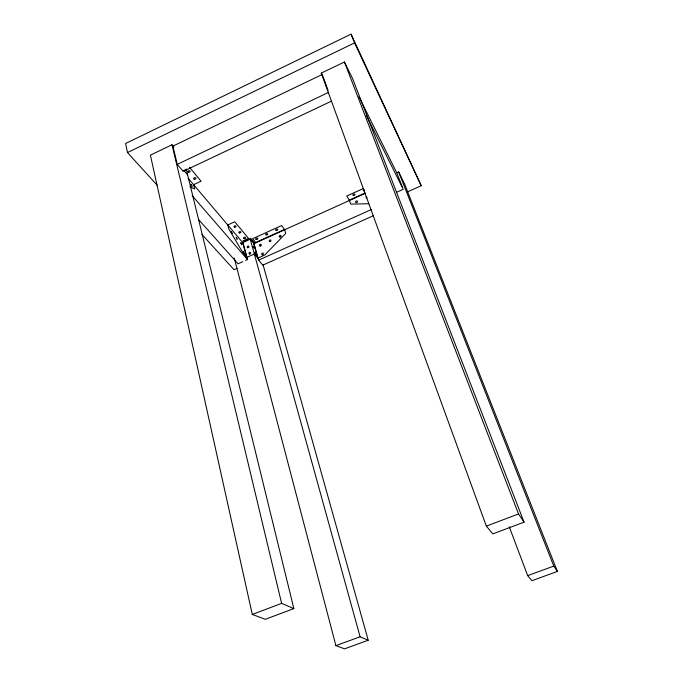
<?xml version="1.0" encoding="UTF-8"?>
<svg xmlns="http://www.w3.org/2000/svg" width="683" height="683" viewBox="0 0 683 683"><rect width="100%" height="100%" fill="white"/><g stroke="black" fill="none" stroke-linecap="round" stroke-linejoin="round"><path stroke-width="1.02" d="M407.657 191.812L421.232 185.716L351.071 34.15L125.612 143.498L127.473 152.565L157.517 185.588M127.473 152.565L354.562 42.901L351.071 34.15M173.96 147.127L172.005 144.77L150.388 155.152L252.292 614.444L265.311 619.302L293.852 608.587L186.186 168.974M321.241 73.124L344.42 61.999L352.573 78.536L524.057 522.154L492.836 533.875L486.347 526.106L321.241 73.124L322.205 74.925M172.901 146.119L322.282 74.464L328.062 90.31M328.788 92.29L177.264 164.355L183.189 171.356L331.204 101.272M241.825 243.028L250.251 239.212L254.178 243.959M396.755 172.782L398.65 171.92L404.524 183.829L557.388 571.44L531.92 580.704L527.686 575.624L509.262 526.789M363.279 188.542L346.776 196.021L349.286 200.153L350.686 204.115L368.786 203.722M284.529 229.437L253.7 243.379L257.798 258.106L264.808 254.955L285.733 233.432L284.529 229.437L281.635 225.552L252.65 238.691L255.203 241.799L253.991 242.354L250.695 238.367L243.524 241.62L242.952 240.937L248.552 238.401L234.739 221.762L227.763 224.972L228.856 229.087L243.43 253.606L246.734 257.431L254.332 254.008L257.798 258.106M349.286 200.153L364.816 193.127M365.49 193.229L253.999 243.643L258.584 260.121L262.818 265.132L373.686 215.563M396.849 192.179L403.252 189.302L366.208 115.205M242.789 261.7L238.068 263.826L198.582 219.542M245.632 260.428L247.519 259.574L243.037 243.011L188.167 178.254M236.941 268.41L234.038 269.717L201.852 234.337M258.584 260.121L371.689 209.399M252.292 614.444L281.618 603.379L293.852 608.587M486.347 526.106L518.525 513.957L524.057 522.154M234.226 258.003L335.891 645.623L360.103 636.787L368.222 640.236L263.083 264.884M527.686 575.624L553.785 566.096L557.388 571.44M368.222 640.236L344.548 648.85L335.891 645.623M189.959 186.929L194.681 188.978L193.622 184.692L201.067 181.217L189.558 167.344M192.154 195.645L247.519 259.574M183.684 170.289L187.671 175.01M184.777 170.152L185.178 170.443L185.076 169.768M358.942 96.73L396.866 173.012L402.125 186.425M354.562 42.901L421.232 185.716M398.65 171.92L553.785 566.096M344.42 61.999L518.525 513.957M250.251 239.212L360.103 636.787M242.73 242.619L246.734 257.431M173.141 147.135L177.017 163.339M172.005 144.77L281.618 603.379M364.44 190.736A1.042 0.64 -21.1 0 1 363.271 190.463A1.042 0.64 -21.1 0 1 364.073 189.498M367.078 197.831A0.973 0.768 -31.6 0 1 366.481 196.465M192.043 186.22L190.992 184.427L192.043 186.22M254.059 247.92L253.222 246.35L254.059 247.92M237.078 239.152L236.233 237.488L237.078 239.152M244.207 253.487L243.327 251.839L244.207 253.487M241.773 244.702L240.817 242.9L241.773 244.702M232.194 233.449L231.255 231.699L232.194 233.449M255.792 254.307L254.981 252.693L255.792 254.307M194.271 179.211A1.187 0.794 -11.6 0 0 195.961 178.254A1.187 0.794 -11.6 0 0 194.151 177.836A1.187 0.794 -11.6 0 0 194.271 179.211M188.517 172.261A1.161 0.785 -11.2 0 0 190.122 171.288A1.161 0.785 -11.2 0 0 188.303 170.921A1.161 0.785 -11.2 0 0 188.517 172.261M247.938 247.681A0.956 0.743 -40 0 0 248.911 246.392A0.956 0.743 -40 0 0 247.425 246.478A0.956 0.743 -40 0 0 247.938 247.681M276.197 230.427A1.059 0.649 -16.1 0 0 277.759 229.59A1.059 0.649 -16.1 0 0 276.222 229.275A1.059 0.649 -16.1 0 0 276.197 230.427M256.21 239.494A1.127 0.683 -15 0 0 257.867 238.623A1.127 0.683 -15 0 0 256.219 238.29A1.127 0.683 -15 0 0 256.21 239.494M270.033 241.594A0.948 0.743 -38.7 0 0 270.869 240.245A0.948 0.743 -38.7 0 0 269.358 240.484A0.948 0.743 -38.7 0 0 270.033 241.594M244.104 238.64A1.135 0.692 -14.4 0 0 245.692 237.693A1.135 0.692 -14.4 0 0 243.951 237.445A1.135 0.692 -14.4 0 0 244.104 238.64M234.568 227.191A1.084 0.674 -13.9 0 0 236.087 226.295A1.084 0.674 -13.9 0 0 234.414 226.03A1.084 0.674 -13.9 0 0 234.568 227.191M239.366 232.912A1.042 0.64 -14.1 0 0 240.86 232.083A1.042 0.64 -14.1 0 0 239.298 231.793A1.042 0.64 -14.1 0 0 239.366 232.912M262.52 254.716A0.948 0.751 -39.6 0 0 263.305 253.342A0.948 0.751 -39.6 0 0 261.785 253.641A0.948 0.751 -39.6 0 0 262.52 254.716M260.36 246.042A1.033 0.811 -39.3 0 0 261.213 244.548A1.033 0.811 -39.3 0 0 259.566 244.881A1.033 0.811 -39.3 0 0 260.36 246.042M249.662 253.991A0.922 0.726 -40.2 0 0 250.627 252.744A0.922 0.726 -40.2 0 0 249.193 252.804A0.922 0.726 -40.2 0 0 249.662 253.991M266.285 234.926A1.016 0.623 -15.5 0 0 267.745 234.09A1.016 0.623 -15.5 0 0 266.216 233.834A1.016 0.623 -15.5 0 0 266.285 234.926M280.158 237.069A0.982 0.777 -38 0 0 280.952 235.644A0.982 0.777 -38 0 0 279.373 235.976A0.982 0.777 -38 0 0 280.158 237.069M353.384 195.509A1.076 0.666 -20.5 0 0 354.964 194.595A1.076 0.666 -20.5 0 0 353.435 194.296A1.076 0.666 -20.5 0 0 353.384 195.509M356.347 202.603A1.007 0.794 -32.4 0 0 357.491 201.34A1.007 0.794 -32.4 0 0 355.894 201.289A1.007 0.794 -32.4 0 0 356.347 202.603"/></g></svg>
